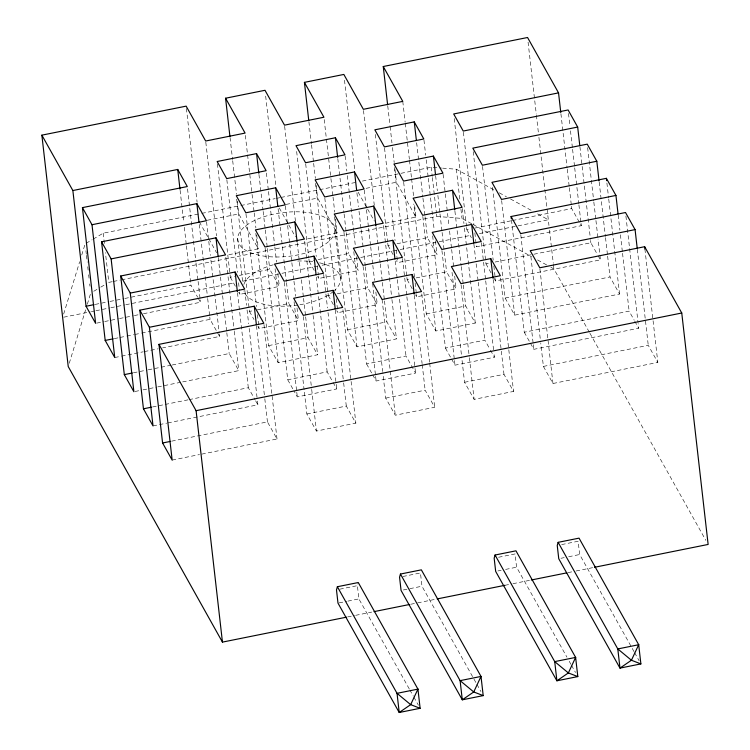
<?xml version="1.0" encoding="UTF-8"?>
<svg xmlns="http://www.w3.org/2000/svg" width="750" height="750" viewBox="0 0 750 750"><rect width="100%" height="100%" fill="white"/><g stroke="black" fill="none" stroke-linecap="round" stroke-linejoin="round"><path stroke-width="0.56" stroke-dasharray="3.75 2.81" d="M409.247 688.875L358.894 598.913L357.384 585.647L357.975 583.566M63.656 314.072L79.678 261.713M81.731 255.028L85.134 243.891M69.262 363.253L85.631 309.778M87.328 304.209L90.741 293.062M86.137 243.291L92.166 239.728M93.169 239.138L103.209 233.194L200.691 213.591M93.75 291.281L99.778 287.719M100.781 287.128L106.809 283.556M201.834 213.356L239.681 205.753M240.825 205.519L275.231 198.6M276.375 198.375L279.816 197.681M280.969 197.447L357.806 181.997M362.391 181.078L431.203 167.241L441.497 168.056M207.225 220.275L238.763 213.938L258.272 248.803L226.734 255.141M286.069 204.422L317.606 198.084L337.116 232.95L305.578 239.288M366.038 188.344L396.45 182.231L415.959 217.097L384.422 223.434M112.256 281.681L108.816 282.375L105.422 252.638M113.4 281.447L120.281 280.069M121.425 279.834L436.8 216.422L461.981 218.419L472.2 224.034M95.166 304.416L108.844 301.669M109.987 301.444L123.666 298.688M124.8 298.463L190.912 285.169L197.662 297.234M230.072 274.922L230.334 277.238L234.834 276.337M239.344 275.428L269.756 269.316L279.319 286.406L239.897 294.328L238.772 292.322M308.916 259.069L309.178 261.384L313.678 260.484M318.188 259.575L348.6 253.463L358.163 270.553L318.741 278.475L317.616 276.469M387.759 243.216L388.022 245.531L391.397 244.856M397.031 243.722L427.444 237.609L437.006 254.7L397.584 262.622L396.459 260.616M466.603 227.363L466.866 229.678L470.287 228.994M474.844 228.075L511.312 220.744M512.456 220.509L571.725 208.594L581.297 225.684L476.428 246.769L475.303 244.762M63.778 317.184L90.188 311.869M91.341 311.644L94.781 310.95M95.934 310.716L109.706 307.95M110.859 307.716L124.631 304.941M125.784 304.716L234.863 282.778M242.897 281.166L280.791 273.544M281.934 273.319L317.531 266.156M322.125 265.238L399.047 249.769M400.2 249.534L438.084 241.913M439.237 241.688L471.384 235.219M479.419 233.606L548.306 219.75L536.053 213.019M96.759 323.119L103.594 321.741M104.737 321.506L118.416 318.759M119.55 318.534L133.228 315.778M134.372 315.553L138.928 314.634M143.484 313.716L200.475 302.259L200.213 299.944M114.3 338.606L118.856 337.688M120 337.453L125.7 336.309M126.844 336.084L133.678 334.706M134.822 334.481L140.512 333.328M141.656 333.103L210.047 319.35L219.609 336.441L162.619 347.897M236.681 199.181L249.469 311.419L252.844 310.744M257.353 309.834L288.891 303.497L298.453 320.587L259.031 328.519L257.906 326.503M328.05 293.259L328.312 295.566L331.688 294.891M337.322 293.756L367.734 287.644L377.297 304.734L337.875 312.656L336.75 310.65M406.894 277.397L407.156 279.713L410.531 279.037M416.166 277.903L446.578 271.791L456.141 288.881L416.719 296.803L415.594 294.797M473.212 151.622L486 263.859L490.556 262.941M495.113 262.031L532.734 254.466M533.869 254.231L590.859 242.775L597.609 254.841M114.75 357.525L120.45 356.381M121.584 356.156L143.241 351.797M144.384 351.572L158.062 348.816M493.875 277.941L495.562 280.95L600.431 259.866L598.05 239.034M133.434 372.787L147.112 370.031M148.256 369.806L171.047 365.222M172.191 364.997L229.181 353.531L238.744 370.622L181.753 382.087M268.603 345.609L308.025 337.678L317.587 354.769L278.166 362.7L268.603 345.609L255.816 233.362M347.447 329.756L386.869 321.825L396.431 338.916L357.009 346.847L347.447 329.756L334.528 216.356M426.291 313.903L465.712 305.972L475.275 323.062L435.853 330.994L426.291 313.903L413.766 203.972M505.134 298.041L609.994 276.956L619.556 294.047L514.697 315.141L505.134 298.041L492.478 186.956M135.019 391.481L141.862 390.103M143.006 389.878L156.675 387.131M157.819 386.897L180.619 382.312M152.569 406.969L163.969 404.681M165.103 404.447L187.903 399.862M189.047 399.637L248.316 387.712L255.066 399.778M275.081 268.706L287.738 379.791L327.159 371.859L336.722 388.95L297.3 396.881L293.925 390.853M353.794 251.691L366.581 363.938L406.003 356.006L415.566 373.097L376.144 381.028L372.769 374.991M432.638 235.838L445.425 348.084L484.847 340.153L489.909 349.2M511.481 219.984L524.269 332.231L629.128 311.137L634.191 320.194M153.019 425.897L166.697 423.141M167.831 422.916L257.878 404.812L257.353 400.181M451.613 359.137L454.988 365.175L494.409 357.244L493.884 352.622M530.456 343.284L533.831 349.322L638.691 328.238L638.166 323.606M171.703 441.15L267.45 421.903L277.013 438.994L200.644 454.35M306.872 413.972L346.294 406.05L355.856 423.141L316.434 431.062L306.872 413.972L304.228 390.834M385.716 398.119L425.138 390.188L434.7 407.288L395.278 415.209L385.716 398.119L382.809 372.666M464.559 382.266L503.981 374.334L513.544 391.425L474.122 399.356L464.559 382.266L461.916 359.119M543.403 366.412L648.263 345.328L657.825 362.419L552.966 383.503L543.403 366.412L540.759 343.266M172.153 460.078L199.509 454.575M339.778 589.191L357.384 585.647M402.853 576.506L420.459 572.962L421.969 586.228L476.334 683.344M498.572 557.259L515.072 553.941L516.581 567.206L566.934 657.169M561.647 544.575L578.147 541.256L579.656 554.522L634.022 651.638M339.094 602.897L346.791 601.341M347.897 601.125L358.894 598.913M403.266 589.988L408.769 588.881M409.866 588.656L421.969 586.228M497.878 570.966L501.178 570.3M505.584 569.419L516.581 567.206M560.953 558.281L564.253 557.616M568.659 556.734L579.656 554.522M347.606 616.941L354.497 615.553M355.641 615.328L371.719 612.094M410.756 604.247L416.494 603.094M417.647 602.859L436.012 599.166M504.909 585.309L511.791 583.931M512.944 583.697L530.166 580.237M568.05 572.616L574.941 571.228M576.094 570.994L593.316 567.534M442.641 168.15L456.375 169.238L494.175 190.003M499.284 192.816L506.428 196.744M510.516 198.984L531.966 210.769M473.222 224.588L531.441 256.584M537.572 259.95L546.759 265.003M550.847 267.244L553.913 268.931L589.331 332.194M598.172 255.844L600.431 259.866M634.753 321.197L638.691 328.238M589.894 333.216L705.844 540.366M466.866 229.678L471.366 237.722M486 263.859L491.062 272.906M524.269 332.231L529.894 342.281M490.472 350.212L494.409 357.244M634.594 652.659L639.169 660.834M358.144 192.15L367.059 208.088M367.622 209.081L374.306 221.034M388.022 245.531L393.084 254.578M407.156 279.713L412.219 288.759M445.425 348.084L451.05 358.134M569.222 661.256L570.947 664.322M571.519 665.344L575.522 672.497M279.3 208.003L288.216 223.941M288.778 224.934L295.463 236.888M309.178 261.384L314.241 270.431M328.312 295.566L333.938 305.625M366.581 363.938L372.206 373.988M476.906 684.366L480.909 691.528M199.341 221.859L208.256 237.806M208.819 238.8L216.619 252.741M230.334 277.238L235.397 286.284M249.469 311.419L253.969 319.462M287.738 379.791L293.363 389.841M198.225 298.238L200.475 302.259M255.628 400.791L257.878 404.812M409.819 689.897L413.259 696.028M413.831 697.05L418.406 705.225M644.906 249.019L652.95 319.603M653.081 320.756L657.825 362.419M637.322 249.281L648.263 345.328M625.903 215.991L638.034 322.444M618.188 215.1L619.903 230.137M620.428 234.769L622.406 252.131M622.537 253.284L629.128 311.137M606.9 182.963L608.616 198.009M608.747 199.162L619.556 294.047M599.184 182.072L605.381 236.456M605.513 237.619L607.491 254.972M607.622 256.134L609.994 276.956M587.634 147.619L593.7 200.85M593.831 202.012L595.809 219.366M595.941 220.528L597.919 237.881M579.919 146.728L582.028 165.244M582.159 166.406L590.466 239.306M590.597 240.459L590.859 242.775M568.5 113.438L569.953 126.169M570.478 130.8L572.456 148.153M572.587 149.316L574.566 166.669M574.697 167.822L578.784 203.7M578.916 204.853L580.894 222.216M581.025 223.369L581.297 225.684M560.916 113.709L567.112 168.094M567.244 169.247L569.222 186.609M569.353 187.762L571.331 205.125M571.462 206.278L571.725 208.594M528.075 42.141L536.278 114.112M536.409 115.275L538.387 132.684M538.922 137.334L548.962 225.469M549.487 230.044L553.266 263.212M553.397 264.356L553.913 268.931M539.916 268.941L552.966 383.503M530.878 256.481L540.628 342.113M520.781 234.759L533.175 343.538M533.306 344.691L533.831 349.322M501.647 200.578L514.697 315.141M500.625 278.025L508.669 348.619M508.8 349.772L513.544 391.425M482.512 166.397L493.191 260.128M493.847 265.912L495.169 277.481M495.3 278.634L495.562 280.95M493.162 279.45L501.206 350.034M501.337 351.197L503.981 374.334M481.359 242.691L485.578 279.713M485.709 280.875L493.753 351.459M463.378 132.216L473.925 224.784M474.853 232.884L476.428 246.769M473.897 244.116L475.613 259.153M476.137 263.784L478.116 281.137M478.247 282.3L484.847 340.153M454.209 118.594L466.472 226.209M462.225 208.509L463.941 223.547M464.466 228.178L475.275 323.062M456.375 169.238L459.9 200.119M460.941 209.269L461.981 218.419M454.903 211.088L461.1 265.472M461.231 266.625L463.209 283.988M463.341 285.141L465.712 305.972M461.072 284.803L469.247 356.541M469.378 357.703L474.122 399.356M443.091 174.319L449.025 226.397M449.55 231.019L451.528 248.381M451.659 249.534L453.637 266.897M454.697 276.15L456.141 288.881M452.034 272.334L461.784 357.966M435.637 175.744L437.344 190.791M437.878 195.412L439.856 212.775M439.988 213.928L441.966 231.291M442.097 232.444L446.578 271.791M441.938 250.612L454.331 359.391M454.462 360.544L454.988 365.175M431.203 167.241L432.244 176.391M432.375 177.534L436.416 212.991M436.547 214.134L436.8 216.422M423.956 140.137L425.672 155.184M426.197 159.806L428.175 177.169M428.306 178.322L434.241 230.4M435.431 240.806L437.006 254.7M416.634 142.716L422.831 197.1M422.963 198.262L424.941 215.616M425.072 216.778L427.444 237.609M422.803 216.431L435.853 330.994M402.778 101.381L405.15 122.213M405.281 123.366L409.369 159.234M409.5 160.397L411.478 177.75M411.609 178.912L413.719 197.419M414.647 205.528L415.959 217.097M421.781 293.878L429.562 362.156M429.694 363.309L434.7 407.288M403.669 182.25L414.478 277.134M415.134 282.919L416.325 293.334M416.456 294.497L416.719 296.803M414.319 295.303L422.1 363.581M422.231 364.734L425.138 390.188M387.741 105.853L389.981 125.531M390.122 126.684L391.959 142.884M392.494 147.516L394.2 162.553M394.997 169.5L396.45 182.231M394.369 167.475L406.762 276.244M402.516 258.544L406.734 295.575M406.866 296.728L414.909 367.312M415.041 368.475L415.566 373.097M384.534 148.069L395.081 240.638M396.141 249.891L397.584 262.622M395.184 261.122L397.162 278.475M397.294 279.637L406.003 356.006M375.366 134.447L387.628 242.062M383.512 225.516L391.819 298.416M391.95 299.578L396.431 338.916M363.488 110.466L374.297 205.35M376.059 226.941L380.147 262.809M380.278 263.972L382.256 281.325M382.387 282.478L384.366 299.841M384.497 300.994L386.869 321.825M382.097 299.494L390.141 370.078M390.272 371.241L395.278 415.209M364.247 190.172L368.466 227.203M368.597 228.366L370.575 245.719M370.706 246.872L372.684 264.234M372.816 265.387L374.531 280.434M375.853 292.003L377.297 304.734M372.656 283.566L382.678 371.503M344.503 80.222L354.778 170.484M356.925 192.759L358.5 206.644M359.034 211.266L361.012 228.628M361.144 229.781L365.231 265.659M365.363 266.812L367.734 287.644M363.094 266.466L375.487 375.244M375.619 376.397L376.144 381.028M345.113 155.991L346.828 171.037M347.353 175.669L355.397 246.253M356.588 256.669L358.163 270.553M337.791 158.569L343.988 212.963M344.119 214.116L346.097 231.469M346.228 232.631L348.6 253.463M343.959 232.284L357.009 346.847M324.197 119.55L330.787 177.403M330.919 178.566L332.897 195.919M333.028 197.081L334.744 212.119M335.541 219.066L337.116 232.95M335.006 230.522A48.928 22.059 -6.5 0 1 261.009 255.628A48.928 22.059 -6.5 0 1 263.006 217.05A48.928 22.059 -6.5 0 1 335.006 230.522L340.603 279.694M342.938 309.741L355.856 423.141M324.825 198.103L335.372 290.672M336.3 298.772L337.875 312.656M335.344 310.003L343.519 381.75M343.65 382.903L346.294 406.05M308.897 121.706L311.409 143.7M311.541 144.853L313.519 162.206M313.65 163.369L315.366 178.406M316.153 185.353L317.606 198.084M315.525 183.328L327.919 292.097M323.672 274.397L327.497 307.95M328.022 312.581L336.066 383.166M336.197 384.328L336.722 388.95M305.691 163.922L316.238 256.491M317.297 265.753L318.347 275.006M318.478 276.159L318.741 278.475M316.341 276.975L327.159 371.859M296.653 151.453L308.784 257.916M304.669 241.369L312.975 314.269M313.106 315.431L317.587 354.769M284.644 126.319L295.453 221.203M297.216 242.794L300.9 275.194M301.434 279.825L303.412 297.178M303.544 298.341L305.522 315.694M305.653 316.847L308.025 337.678M303.384 316.509L311.559 388.247M311.691 389.409L316.434 431.062M285.403 206.034L289.622 243.056M289.753 244.219L291.731 261.572M291.863 262.734L293.841 280.087M293.972 281.241L295.688 296.288M297.009 307.856L298.453 320.587M294.075 301.725L304.097 389.672M265.659 96.075L275.944 186.337M278.081 208.613L280.059 225.966M280.191 227.128L286.388 281.512M286.519 282.666L288.891 303.497M284.25 282.319L296.644 391.097M296.775 392.25L297.3 396.881M266.4 173.006L268.378 190.359M268.509 191.522L274.706 245.906M274.838 247.059L276.553 262.106M277.875 273.675L279.319 286.406M258.947 174.422L263.034 210.3M263.166 211.453L265.144 228.816M265.275 229.969L267.253 247.331M267.384 248.484L269.756 269.316M265.116 248.138L278.166 362.7M245.353 135.403L251.944 193.256M252.075 194.419L254.053 211.772M254.184 212.934L255.9 227.972M256.697 234.919L258.272 248.803M263.962 324.431L277.013 438.994M245.981 213.956L256.528 306.525M257.456 314.625L258.637 325.041M258.769 326.203L259.031 328.519M256.5 325.856L264.675 397.603M264.806 398.756L267.45 421.903M230.053 137.559L232.566 159.553M232.697 160.706L236.522 194.269M237.309 201.206L238.763 213.938M244.828 290.25L246.544 305.297M247.069 309.919L248.653 323.803M249.178 328.434L257.222 399.019M237.675 238.275L242.625 281.737M226.847 179.775L237.394 272.344M238.584 282.759L239.503 290.859M239.634 292.022L239.897 294.328M237.497 292.828L248.316 387.712M217.416 163.837L229.941 273.769M225.825 257.222L234.131 330.122M234.262 331.284L238.744 370.622M205.8 142.172L216.478 235.903M218.241 257.494L222.459 294.516M222.591 295.678L224.569 313.031M224.7 314.194L226.678 331.547M226.809 332.709L229.181 353.531M206.559 221.888L210.384 255.441M210.909 260.072L219.216 332.972M219.347 334.125L219.609 336.441M186.412 108.459L197.1 202.191M199.238 224.466L207.544 297.366M207.675 298.519L209.653 315.881M209.784 317.034L210.047 319.35M187.556 188.859L195.862 261.759M195.994 262.913L197.972 280.275M198.103 281.428L200.081 298.791M180.103 190.284L183.787 222.684M184.322 227.306L186.3 244.669M186.431 245.822L190.912 285.169M103.209 233.194L104.381 243.488M85.922 250.753L86.306 254.184M86.438 255.328L87.225 262.191M87.741 266.766L88.134 270.197M88.659 274.772L89.044 278.203M89.7 283.912L89.962 286.2M319.641 262.838A48.928 22.059 -6.5 0 1 334.425 290.559M333.506 291.356A48.928 22.059 -6.5 0 1 298.884 304.894M297.731 305.072A48.928 22.059 -6.5 0 1 243.694 290.897M243.844 284.513A48.928 22.059 -6.5 0 1 273.844 264.628M297.712 261.038A48.928 22.059 -6.5 0 1 312.797 261.656"/><path stroke-width="1.12" d="M337.369 586.734L336.478 589.856L337.987 603.113L399.216 712.5L420.122 708.3L417.938 689.119L358.275 582.534L337.369 586.734L397.031 693.328L410.663 704.644L420.122 708.3M400.444 574.05L399.553 577.172L401.062 590.428L462.291 699.816L483.197 695.616L481.013 676.434L421.35 569.85L400.444 574.05L460.106 680.644L473.738 691.959L483.197 695.616M495.056 555.028L494.166 558.141L495.675 571.406L556.903 680.794L577.809 676.584L575.625 657.413L515.962 550.819L495.056 555.028L554.719 661.613L568.35 672.938L577.809 676.584M558.131 542.344L557.241 545.466L558.75 558.722L619.978 668.109L640.884 663.909L638.7 644.728L579.038 538.144L558.131 542.344L617.794 648.938L631.425 660.253L640.884 663.909M346.453 617.175L222.45 642.112L68.241 366.591L41.869 135.159L186.15 106.144L205.669 141.019L245.091 133.088L225.572 98.222L264.994 90.291L284.513 125.156L323.934 117.234L304.416 82.369L343.837 74.438L363.356 109.303L402.778 101.381L383.259 66.516L527.55 37.5L558.544 92.878L560.784 112.547M72.862 190.538L177.731 169.453L187.294 186.544L82.434 207.628L95.616 323.344L86.053 306.253L72.862 190.538L41.869 135.159M256.575 153.6L217.153 161.522L226.716 178.613L266.137 170.691L256.575 153.6L258.816 173.269M335.419 137.747L295.997 145.669L305.559 162.759L344.981 154.838L335.419 137.747L337.659 157.416M414.262 121.894L374.841 129.816L384.403 146.906L423.825 138.984L414.262 121.894L416.372 140.4M558.544 92.878L453.684 113.963L463.247 131.053L568.106 109.969L577.678 127.059L579.788 145.575M91.997 224.719L196.866 203.634L206.428 220.725L101.569 241.809L114.75 357.525L105.188 340.434L91.997 224.719L82.434 207.628M275.709 187.781L236.287 195.712L245.85 212.803L285.272 204.872L275.709 187.781L277.819 206.297M354.544 171.928L315.122 179.85L324.694 196.95L364.116 189.019L354.544 171.928L356.663 190.444M433.387 156.075L393.966 163.997L403.538 181.088L442.959 173.166L433.387 156.075L435.497 174.591M577.678 127.059L472.809 148.144L482.381 165.234L587.241 144.15L596.812 161.241L599.053 180.919M111.131 258.9L215.991 237.816L225.562 254.906L120.703 276L133.884 391.716L124.312 374.616L111.131 258.9L101.569 241.809M294.834 221.962L255.412 229.894L264.984 246.984L304.406 239.053L294.834 221.962L297.075 241.631M373.678 206.109L334.256 214.041L343.828 231.131L383.25 223.2L373.678 206.109L375.919 225.778M452.522 190.256L413.1 198.188L422.672 215.278L462.094 207.347L452.522 190.256L454.762 209.925M596.812 161.241L491.944 182.325L501.516 199.425L606.375 178.331L615.947 195.431L618.056 213.938M130.266 293.091L235.125 271.997L244.697 289.097L139.838 310.181L153.019 425.897L143.447 408.806L130.266 293.091L120.703 276M313.969 256.144L274.547 264.075L284.119 281.166L323.541 273.244L313.969 256.144L316.078 274.659M392.812 240.291L353.391 248.222L362.963 265.312L402.384 257.381L392.812 240.291L394.922 258.806M471.656 224.438L432.234 232.369L441.806 249.459L481.228 241.528L471.656 224.438L473.766 242.953M511.341 218.831L511.078 216.516L615.947 195.431M86.053 306.253L94.031 304.65M149.4 327.272L254.259 306.188L263.831 323.278L158.963 344.363L172.153 460.078L162.581 442.987L149.4 327.272L139.838 310.181M333.103 290.334L293.681 298.256L303.253 315.347L342.675 307.425L333.103 290.334L335.212 308.841M411.947 274.481L372.525 282.403L382.097 299.494L421.519 291.572L411.947 274.481L414.188 294.15M490.791 258.619L451.369 266.55L460.941 283.641L500.363 275.719L490.791 258.619L493.031 278.297M637.191 248.128L635.081 229.612L530.212 250.697L539.784 267.787L644.644 246.703L681.759 313.012L708.131 544.444L594.459 567.3M105.188 340.434L113.166 338.831M124.312 374.616L132.3 373.012M143.447 408.806L151.425 407.194M158.963 344.363L196.088 410.681L681.759 313.012M162.581 442.987L170.559 441.384M374.016 611.634L409.603 604.472M437.166 598.931L504.909 585.309M531.309 580.003L566.906 572.841M635.081 229.612L625.509 212.522L520.65 233.606L511.078 216.516M644.644 246.703L644.906 249.019M606.375 178.331L606.638 180.647M383.259 66.516L387.609 104.7M304.416 82.369L308.766 120.553M254.259 306.188L256.369 324.703M225.572 98.222L229.922 136.406M235.125 271.997L237.366 291.675M215.991 237.816L218.1 256.331M196.866 203.634L198.975 222.15M177.731 169.453L179.972 189.122M196.088 410.681L222.45 642.112M417.938 689.119L410.663 704.644L399.216 712.5L397.031 693.328L417.938 689.119M481.013 676.434L473.738 691.959L462.291 699.816L460.106 680.644L481.013 676.434M575.625 657.413L568.35 672.938L556.903 680.794L554.719 661.613L575.625 657.413M638.7 644.728L631.425 660.253L619.978 668.109L617.794 648.938L638.7 644.728"/></g></svg>
